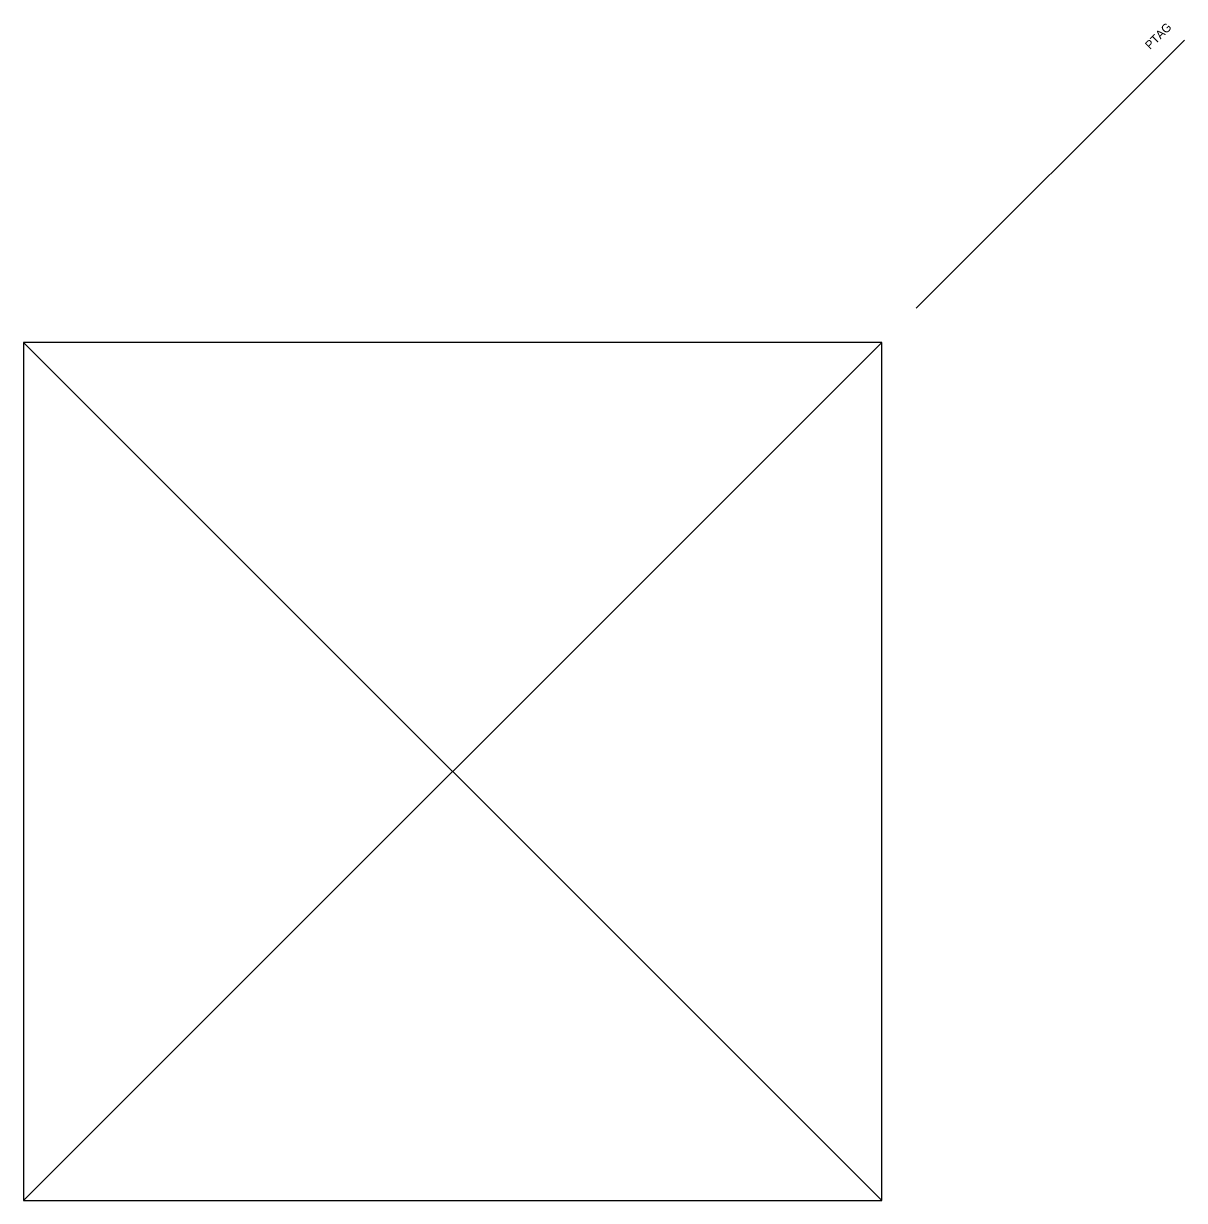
# Model space of a CAD drawing. Extents: x -125 to 213, y -125 to 218.
import ezdxf
from ezdxf.enums import TextEntityAlignment as Align

# ---------------------------------------------------------------- set-up
doc = ezdxf.new("R2010")
doc.units = 0
doc.header["$LTSCALE"] = 0.375
doc.header["$MEASUREMENT"] = 0
for name, color, linetype in [('S-WHAT', 7, 'Continuous'), ('S-WPOST', 7, 'Continuous'), ('~-L18', 7, 'Continuous')]:
    doc.layers.add(name, color=color, linetype=linetype)

msp = doc.modelspace()

# ---------------------------------------------------------------- linework, layer by layer
at = {"layer": 'S-WHAT'}
for p, q in [((-125, 125), (125, -125)), ((-125, -125), (125, 125))]:
    msp.add_line(p, q, dxfattribs=at)
at = {"layer": 'S-WPOST'}
msp.add_lwpolyline([(-125, -125), (125, -125), (125, 125), (-125, 125)], close=True, dxfattribs=at)
at = {"layer": '~-L18'}
msp.add_line((135, 135), (213.14, 213.14), dxfattribs=at)

# ---------------------------------------------------------------- texts
msp.add_attdef('PTAG', text='2P1', height=2.5, rotation=45).set_placement((209.6, 216.67), align=Align.RIGHT)

doc.saveas('drawing.dxf')
